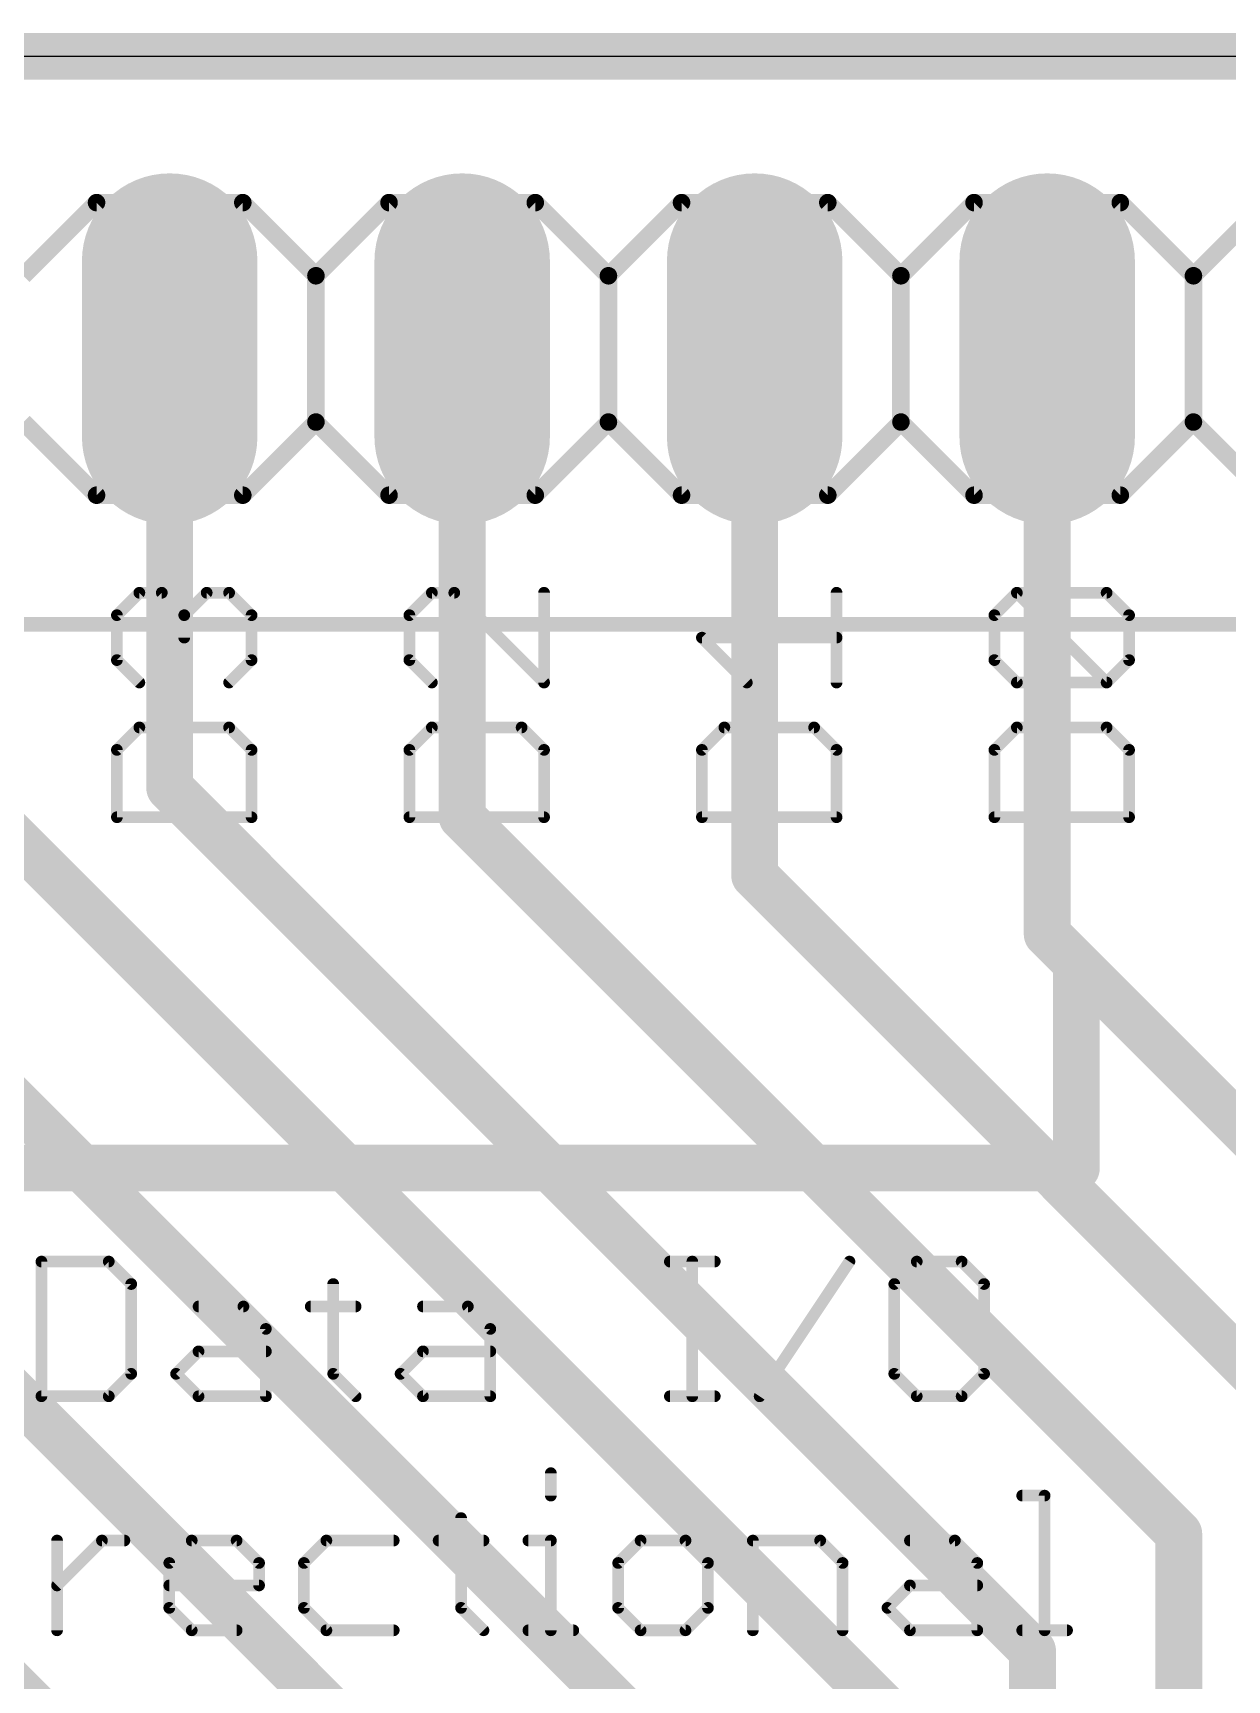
# Model space of a CAD drawing. Extents: x -31.8 to 31.8, y -40.8 to 40.8.
# Drawn here: x -15.16 to -4.79, y 26.54 to 40.84 of the extents above; entities that cross this region are included whole.
import ezdxf

# ---------------------------------------------------------------- set-up
doc = ezdxf.new("R2010")
doc.units = 0
for name, color, linetype in [('1', 12, 'CONTINUOUS'), ('17', 110, 'CONTINUOUS'), ('20', 53, 'CONTINUOUS'), ('21', 253, 'CONTINUOUS'), ('22', 253, 'CONTINUOUS'), ('51', 253, 'CONTINUOUS')]:
    doc.layers.add(name, color=color, linetype=linetype)

# ---------------------------------------------------------------- blocks, each defined once
blk = doc.blocks.new('RECT')
blk.add_solid([(-0.5, -0.5), (0.5, -0.5), (-0.5, 0.5), (0.5, 0.5)])
blk = doc.blocks.new('LONGP100')
at = {"const_width": 1}
blk.add_lwpolyline([(-0.5, 0), (0.5, 0)], dxfattribs=at)
at = {"const_width": 0.5}
for points in [[(-0.5, 0.25, 1), (-0.5, -0.25)], [(0.5, -0.25, 1), (0.5, 0.25)]]:
    blk.add_lwpolyline(points, format="xyb", dxfattribs=at)

msp = doc.modelspace()

# ---------------------------------------------------------------- linework, layer by layer
at = {"layer": '1', "const_width": 0.4064}
for points in [[(25.4, 40.64), (-25.4, 40.64)], [(-14.224, 38.1), (-13.97, 38.1)], [(-13.97, 37.846), (-14.224, 38.1)], [(-11.176, 38.1), (-11.43, 38.1)], [(-11.43, 37.846), (-11.176, 38.1)], [(-9.144, 38.1), (-8.89, 38.1)], [(-8.89, 37.846), (-9.144, 38.1)], [(-6.35, 33.02), (-6.35, 38.1)], [(-13.97, 34.29), (-13.97, 37.846)], [(-11.43, 34.036), (-11.43, 37.846)], [(-8.89, 33.528), (-8.89, 37.846)], [(-11.557, 22.733), (-24.13, 35.306)], [(-10.287, 24.003), (-21.59, 35.306)], [(-9.017, 25.273), (-19.05, 35.306)], [(-7.747, 26.289), (-16.51, 35.052)], [(-6.477, 26.797), (-13.97, 34.29)], [(-5.207, 27.813), (-11.43, 34.036)], [(-3.937, 28.575), (-8.89, 33.528)], [(-2.667, 29.337), (-6.35, 33.02)], [(-5.207, 8.8392), (-5.207, 27.813)], [(-6.477, 8.8392), (-6.477, 26.797)]]:
    msp.add_lwpolyline(points, dxfattribs=at)
at = {"layer": '1', "const_width": 0.2032}
for points in [[(-14.224, 38.2016, 1), (-14.224, 37.9984)], [(-14.1522, 38.1718, 1), (-14.2958, 38.0282)], [(-13.97, 37.9984, 1), (-13.97, 38.2016)], [(-11.43, 38.2016, 1), (-11.43, 37.9984)], [(-11.1042, 38.0282, 1), (-11.2478, 38.1718)], [(-11.176, 37.9984, 1), (-11.176, 38.2016)], [(-9.144, 38.2016, 1), (-9.144, 37.9984)], [(-9.0722, 38.1718, 1), (-9.2158, 38.0282)], [(-8.89, 37.9984, 1), (-8.89, 38.2016)], [(-6.2484, 38.1, 1), (-6.4516, 38.1)], [(-13.8684, 37.846, 1), (-14.0716, 37.846)], [(-11.3284, 37.846, 1), (-11.5316, 37.846)], [(-8.7884, 37.846, 1), (-8.9916, 37.846)], [(-14.0418, 37.7742, 1), (-13.8982, 37.9178)], [(-11.5018, 37.9178, 1), (-11.3582, 37.7742)], [(-8.9618, 37.7742, 1), (-8.8182, 37.9178)], [(-13.8982, 34.3618, 1), (-14.0418, 34.2182)], [(-14.0716, 34.29, 1), (-13.8684, 34.29)], [(-11.3582, 34.1078, 1), (-11.5018, 33.9642)], [(-11.5316, 34.036, 1), (-11.3284, 34.036)], [(-8.9916, 33.528, 1), (-8.7884, 33.528)], [(-8.8182, 33.5998, 1), (-8.9618, 33.4562)], [(-6.2782, 33.0918, 1), (-6.4218, 32.9482)], [(-6.4516, 33.02, 1), (-6.2484, 33.02)], [(-5.1054, 27.813, 1), (-5.3086, 27.813)], [(-5.2788, 27.7412, 1), (-5.1352, 27.8848)], [(-6.3754, 26.797, 1), (-6.5786, 26.797)], [(-6.5488, 26.7252, 1), (-6.4052, 26.8688)]]:
    msp.add_lwpolyline(points, format="xyb", dxfattribs=at)
at = {"layer": '20'}
msp.add_line((29.21, 40.64), (-29.21, 40.64), dxfattribs=at)
at = {"layer": '21'}
for points, const_width in [([(-15.24, 38.735), (-14.605, 39.37)], 0.1524), ([(-14.605, 39.37), (-13.335, 39.37)], 0.1524), ([(-12.7, 38.735), (-13.335, 39.37)], 0.1524), ([(-12.7, 38.735), (-12.065, 39.37)], 0.1524), ([(-12.065, 39.37), (-10.795, 39.37)], 0.1524), ([(-10.795, 39.37), (-10.16, 38.735)], 0.1524), ([(-10.16, 38.735), (-9.525, 39.37)], 0.1524), ([(-9.525, 39.37), (-8.255, 39.37)], 0.1524), ([(-8.255, 39.37), (-7.62, 38.735)], 0.1524), ([(-7.62, 38.735), (-6.985, 39.37)], 0.1524), ([(-6.985, 39.37), (-5.715, 39.37)], 0.1524), ([(-5.08, 38.735), (-5.715, 39.37)], 0.1524), ([(-5.08, 38.735), (-4.445, 39.37)], 0.1524), ([(-12.7, 37.465), (-12.7, 38.735)], 0.1524), ([(-10.16, 37.465), (-10.16, 38.735)], 0.1524), ([(-7.62, 37.465), (-7.62, 38.735)], 0.1524), ([(-5.08, 37.465), (-5.08, 38.735)], 0.1524), ([(-14.605, 36.83), (-15.24, 37.465)], 0.1524), ([(-13.335, 36.83), (-12.7, 37.465)], 0.1524), ([(-12.065, 36.83), (-12.7, 37.465)], 0.1524), ([(-10.16, 37.465), (-10.795, 36.83)], 0.1524), ([(-9.525, 36.83), (-10.16, 37.465)], 0.1524), ([(-7.62, 37.465), (-8.255, 36.83)], 0.1524), ([(-6.985, 36.83), (-7.62, 37.465)], 0.1524), ([(-5.715, 36.83), (-5.08, 37.465)], 0.1524), ([(-4.445, 36.83), (-5.08, 37.465)], 0.1524), ([(-13.335, 36.83), (-14.605, 36.83)], 0.1524), ([(-10.795, 36.83), (-12.065, 36.83)], 0.1524), ([(-8.255, 36.83), (-9.525, 36.83)], 0.1524), ([(-5.715, 36.83), (-6.985, 36.83)], 0.1524), ([(-14.4282, 35.7881), (-14.2333, 35.983)], 0.1016), ([(-14.2333, 35.983), (-14.0384, 35.983)], 0.1016), ([(-14.0384, 35.983), (-13.8435, 35.7881)], 0.1016), ([(-13.8435, 35.7881), (-13.6486, 35.983)], 0.1016), ([(-13.6486, 35.983), (-13.4537, 35.983)], 0.1016), ([(-13.4537, 35.983), (-13.2588, 35.7881)], 0.1016), ([(-11.6933, 35.983), (-11.8882, 35.7881)], 0.1016), ([(-11.4984, 35.983), (-11.6933, 35.983)], 0.1016), ([(-10.7188, 35.2034), (-11.4984, 35.983)], 0.1016), ([(-10.7188, 35.983), (-10.7188, 35.2034)], 0.1016), ([(-8.1788, 35.2034), (-8.1788, 35.983)], 0.1016), ([(-6.8082, 35.7881), (-6.6133, 35.983)], 0.1016), ([(-6.6133, 35.983), (-5.8337, 35.983)], 0.1016), ([(-5.8337, 35.2034), (-6.6133, 35.983)], 0.1016), ([(-5.8337, 35.983), (-5.6388, 35.7881)], 0.1016), ([(-14.4282, 35.3983), (-14.4282, 35.7881)], 0.1016), ([(-13.8435, 35.7881), (-13.8435, 35.5932)], 0.1016), ([(-13.2588, 35.7881), (-13.2588, 35.3983)], 0.1016), ([(-11.8882, 35.7881), (-11.8882, 35.3983)], 0.1016), ([(-6.8082, 35.3983), (-6.8082, 35.7881)], 0.1016), ([(-5.6388, 35.7881), (-5.6388, 35.3983)], 0.1016), ([(-8.9584, 35.2034), (-9.3482, 35.5932)], 0.1016), ([(-9.3482, 35.5932), (-8.1788, 35.5932)], 0.1016), ([(-14.2333, 35.2034), (-14.4282, 35.3983)], 0.1016), ([(-13.2588, 35.3983), (-13.4537, 35.2034)], 0.1016), ([(-11.8882, 35.3983), (-11.6933, 35.2034)], 0.1016), ([(-6.6133, 35.2034), (-6.8082, 35.3983)], 0.1016), ([(-5.6388, 35.3983), (-5.8337, 35.2034)], 0.1016), ([(-5.8337, 35.2034), (-6.6133, 35.2034)], 0.1016), ([(-14.2333, 34.8136), (-14.4282, 34.6187)], 0.1016), ([(-13.4537, 34.8136), (-14.2333, 34.8136)], 0.1016), ([(-13.2588, 34.6187), (-13.4537, 34.8136)], 0.1016), ([(-11.6933, 34.8136), (-11.8882, 34.6187)], 0.1016), ([(-10.9137, 34.8136), (-11.6933, 34.8136)], 0.1016), ([(-10.7188, 34.6187), (-10.9137, 34.8136)], 0.1016), ([(-9.1533, 34.8136), (-9.3482, 34.6187)], 0.1016), ([(-8.3737, 34.8136), (-9.1533, 34.8136)], 0.1016), ([(-8.1788, 34.6187), (-8.3737, 34.8136)], 0.1016), ([(-6.6133, 34.8136), (-6.8082, 34.6187)], 0.1016), ([(-5.8337, 34.8136), (-6.6133, 34.8136)], 0.1016), ([(-5.6388, 34.6187), (-5.8337, 34.8136)], 0.1016), ([(-14.4282, 34.6187), (-14.4282, 34.034)], 0.1016), ([(-13.2588, 34.034), (-13.2588, 34.6187)], 0.1016), ([(-11.8882, 34.6187), (-11.8882, 34.034)], 0.1016), ([(-10.7188, 34.034), (-10.7188, 34.6187)], 0.1016), ([(-9.3482, 34.6187), (-9.3482, 34.034)], 0.1016), ([(-8.1788, 34.034), (-8.1788, 34.6187)], 0.1016), ([(-6.8082, 34.6187), (-6.8082, 34.034)], 0.1016), ([(-5.6388, 34.034), (-5.6388, 34.6187)], 0.1016), ([(-14.4282, 34.034), (-13.2588, 34.034)], 0.1016), ([(-11.8882, 34.034), (-10.7188, 34.034)], 0.1016), ([(-9.3482, 34.034), (-8.1788, 34.034)], 0.1016), ([(-6.8082, 34.034), (-5.6388, 34.034)], 0.1016), ([(-6.096, 30.988), (-6.096, 32.766)], 0.4064), ([(-24.13, 30.988), (-6.096, 30.988)], 0.4064), ([(-15.0836, 30.1762), (-15.0836, 29.0068)], 0.1016), ([(-14.4989, 30.1762), (-15.0836, 30.1762)], 0.1016), ([(-14.304, 29.9813), (-14.4989, 30.1762)], 0.1016), ([(-9.6264, 30.1762), (-9.2366, 30.1762)], 0.1016), ([(-9.4315, 29.0068), (-9.4315, 30.1762)], 0.1016), ([(-8.8468, 29.0068), (-8.0672, 30.1762)], 0.1016), ([(-7.4825, 30.1762), (-7.6774, 29.9813)], 0.1016), ([(-7.0927, 30.1762), (-7.4825, 30.1762)], 0.1016), ([(-6.8978, 29.9813), (-7.0927, 30.1762)], 0.1016), ([(-14.304, 29.2017), (-14.304, 29.9813)], 0.1016), ([(-12.5499, 29.9813), (-12.5499, 29.2017)], 0.1016), ([(-7.6774, 29.9813), (-7.6774, 29.2017)], 0.1016), ([(-6.8978, 29.2017), (-6.8978, 29.9813)], 0.1016), ([(-13.7193, 29.7864), (-13.3295, 29.7864)], 0.1016), ([(-13.3295, 29.7864), (-13.1346, 29.5915)], 0.1016), ([(-12.7448, 29.7864), (-12.355, 29.7864)], 0.1016), ([(-11.7703, 29.7864), (-11.3805, 29.7864)], 0.1016), ([(-11.3805, 29.7864), (-11.1856, 29.5915)], 0.1016), ([(-13.1346, 29.5915), (-13.1346, 29.0068)], 0.1016), ([(-11.1856, 29.5915), (-11.1856, 29.0068)], 0.1016), ([(-13.9142, 29.2017), (-13.7193, 29.3966)], 0.1016), ([(-13.7193, 29.3966), (-13.1346, 29.3966)], 0.1016), ([(-11.9652, 29.2017), (-11.7703, 29.3966)], 0.1016), ([(-11.7703, 29.3966), (-11.1856, 29.3966)], 0.1016), ([(-14.4989, 29.0068), (-14.304, 29.2017)], 0.1016), ([(-13.7193, 29.0068), (-13.9142, 29.2017)], 0.1016), ([(-12.5499, 29.2017), (-12.355, 29.0068)], 0.1016), ([(-11.7703, 29.0068), (-11.9652, 29.2017)], 0.1016), ([(-7.6774, 29.2017), (-7.4825, 29.0068)], 0.1016), ([(-7.0927, 29.0068), (-6.8978, 29.2017)], 0.1016), ([(-15.0836, 29.0068), (-14.4989, 29.0068)], 0.1016), ([(-13.1346, 29.0068), (-13.7193, 29.0068)], 0.1016), ([(-11.1856, 29.0068), (-11.7703, 29.0068)], 0.1016), ([(-9.6264, 29.0068), (-9.2366, 29.0068)], 0.1016), ([(-7.4825, 29.0068), (-7.0927, 29.0068)], 0.1016), ([(-10.66, 28.3391), (-10.66, 28.1442)], 0.1016), ([(-6.5671, 28.1442), (-6.3722, 28.1442)], 0.1016), ([(-6.3722, 28.1442), (-6.3722, 26.9748)], 0.1016), ([(-11.4396, 27.9493), (-11.4396, 27.1697)], 0.1016), ([(-14.9478, 26.9748), (-14.9478, 27.7544)], 0.1016), ([(-14.9478, 27.3646), (-14.558, 27.7544)], 0.1016), ([(-14.558, 27.7544), (-14.3631, 27.7544)], 0.1016), ([(-13.9733, 27.5595), (-13.7784, 27.7544)], 0.1016), ([(-13.7784, 27.7544), (-13.3886, 27.7544)], 0.1016), ([(-13.3886, 27.7544), (-13.1937, 27.5595)], 0.1016), ([(-12.609, 27.7544), (-12.8039, 27.5595)], 0.1016), ([(-12.0243, 27.7544), (-12.609, 27.7544)], 0.1016), ([(-11.6345, 27.7544), (-11.2447, 27.7544)], 0.1016), ([(-10.8549, 27.7544), (-10.66, 27.7544)], 0.1016), ([(-10.66, 27.7544), (-10.66, 26.9748)], 0.1016), ([(-9.8804, 27.7544), (-10.0753, 27.5595)], 0.1016), ([(-9.4906, 27.7544), (-9.8804, 27.7544)], 0.1016), ([(-9.2957, 27.5595), (-9.4906, 27.7544)], 0.1016), ([(-8.9059, 26.9748), (-8.9059, 27.7544)], 0.1016), ([(-8.9059, 27.7544), (-8.3212, 27.7544)], 0.1016), ([(-8.3212, 27.7544), (-8.1263, 27.5595)], 0.1016), ([(-7.5416, 27.7544), (-7.1518, 27.7544)], 0.1016), ([(-7.1518, 27.7544), (-6.9569, 27.5595)], 0.1016), ([(-13.9733, 27.1697), (-13.9733, 27.5595)], 0.1016), ([(-13.1937, 27.5595), (-13.1937, 27.3646)], 0.1016), ([(-12.8039, 27.5595), (-12.8039, 27.1697)], 0.1016), ([(-10.0753, 27.5595), (-10.0753, 27.1697)], 0.1016), ([(-9.2957, 27.1697), (-9.2957, 27.5595)], 0.1016), ([(-8.1263, 27.5595), (-8.1263, 26.9748)], 0.1016), ([(-6.9569, 27.5595), (-6.9569, 26.9748)], 0.1016), ([(-13.1937, 27.3646), (-13.9733, 27.3646)], 0.1016), ([(-7.7365, 27.1697), (-7.5416, 27.3646)], 0.1016), ([(-7.5416, 27.3646), (-6.9569, 27.3646)], 0.1016), ([(-13.7784, 26.9748), (-13.9733, 27.1697)], 0.1016), ([(-12.8039, 27.1697), (-12.609, 26.9748)], 0.1016), ([(-11.4396, 27.1697), (-11.2447, 26.9748)], 0.1016), ([(-10.0753, 27.1697), (-9.8804, 26.9748)], 0.1016), ([(-9.4906, 26.9748), (-9.2957, 27.1697)], 0.1016), ([(-7.5416, 26.9748), (-7.7365, 27.1697)], 0.1016), ([(-13.3886, 26.9748), (-13.7784, 26.9748)], 0.1016), ([(-12.609, 26.9748), (-12.0243, 26.9748)], 0.1016), ([(-10.8549, 26.9748), (-10.4651, 26.9748)], 0.1016), ([(-9.8804, 26.9748), (-9.4906, 26.9748)], 0.1016), ([(-6.9569, 26.9748), (-7.5416, 26.9748)], 0.1016), ([(-6.5671, 26.9748), (-6.1773, 26.9748)], 0.1016)]:
    msp.add_lwpolyline(points, dxfattribs=dict(at, const_width=const_width))
for points, const_width in [([(-14.605, 39.4081, 1), (-14.605, 39.3319)], 0.0762), ([(-14.5781, 39.3431, 1), (-14.6319, 39.3969)], 0.0762), ([(-13.3081, 39.3969, 1), (-13.3619, 39.3431)], 0.0762), ([(-13.335, 39.3319, 1), (-13.335, 39.4081)], 0.0762), ([(-12.065, 39.4081, 1), (-12.065, 39.3319)], 0.0762), ([(-12.0381, 39.3431, 1), (-12.0919, 39.3969)], 0.0762), ([(-10.7681, 39.3969, 1), (-10.8219, 39.3431)], 0.0762), ([(-10.795, 39.3319, 1), (-10.795, 39.4081)], 0.0762), ([(-9.525, 39.4081, 1), (-9.525, 39.3319)], 0.0762), ([(-9.4981, 39.3431, 1), (-9.5519, 39.3969)], 0.0762), ([(-8.2281, 39.3969, 1), (-8.2819, 39.3431)], 0.0762), ([(-8.255, 39.3319, 1), (-8.255, 39.4081)], 0.0762), ([(-6.985, 39.4081, 1), (-6.985, 39.3319)], 0.0762), ([(-6.9581, 39.3431, 1), (-7.0119, 39.3969)], 0.0762), ([(-5.6881, 39.3969, 1), (-5.7419, 39.3431)], 0.0762), ([(-5.715, 39.3319, 1), (-5.715, 39.4081)], 0.0762), ([(-12.6619, 38.735, 1), (-12.7381, 38.735)], 0.0762), ([(-12.7269, 38.7619, 1), (-12.6731, 38.7081)], 0.0762), ([(-12.7269, 38.7081, 1), (-12.6731, 38.7619)], 0.0762), ([(-10.1219, 38.735, 1), (-10.1981, 38.735)], 0.0762), ([(-10.1869, 38.7619, 1), (-10.1331, 38.7081)], 0.0762), ([(-10.1869, 38.7081, 1), (-10.1331, 38.7619)], 0.0762), ([(-7.5819, 38.735, 1), (-7.6581, 38.735)], 0.0762), ([(-7.6469, 38.7619, 1), (-7.5931, 38.7081)], 0.0762), ([(-7.6469, 38.7081, 1), (-7.5931, 38.7619)], 0.0762), ([(-5.0419, 38.735, 1), (-5.1181, 38.735)], 0.0762), ([(-5.1069, 38.7619, 1), (-5.0531, 38.7081)], 0.0762), ([(-5.1069, 38.7081, 1), (-5.0531, 38.7619)], 0.0762), ([(-12.7381, 37.465, 1), (-12.6619, 37.465)], 0.0762), ([(-12.6731, 37.4919, 1), (-12.7269, 37.4381)], 0.0762), ([(-12.6731, 37.4381, 1), (-12.7269, 37.4919)], 0.0762), ([(-10.1981, 37.465, 1), (-10.1219, 37.465)], 0.0762), ([(-10.1331, 37.4919, 1), (-10.1869, 37.4381)], 0.0762), ([(-10.1331, 37.4381, 1), (-10.1869, 37.4919)], 0.0762), ([(-7.6581, 37.465, 1), (-7.5819, 37.465)], 0.0762), ([(-7.5931, 37.4919, 1), (-7.6469, 37.4381)], 0.0762), ([(-7.5931, 37.4381, 1), (-7.6469, 37.4919)], 0.0762), ([(-5.1181, 37.465, 1), (-5.0419, 37.465)], 0.0762), ([(-5.0531, 37.4919, 1), (-5.1069, 37.4381)], 0.0762), ([(-5.0531, 37.4381, 1), (-5.1069, 37.4919)], 0.0762), ([(-14.605, 36.8681, 1), (-14.605, 36.7919)], 0.0762), ([(-14.6319, 36.8031, 1), (-14.5781, 36.8569)], 0.0762), ([(-13.3619, 36.8569, 1), (-13.3081, 36.8031)], 0.0762), ([(-13.335, 36.7919, 1), (-13.335, 36.8681)], 0.0762), ([(-12.065, 36.8681, 1), (-12.065, 36.7919)], 0.0762), ([(-12.0919, 36.8031, 1), (-12.0381, 36.8569)], 0.0762), ([(-10.8219, 36.8569, 1), (-10.7681, 36.8031)], 0.0762), ([(-10.795, 36.7919, 1), (-10.795, 36.8681)], 0.0762), ([(-9.525, 36.8681, 1), (-9.525, 36.7919)], 0.0762), ([(-9.5519, 36.8031, 1), (-9.4981, 36.8569)], 0.0762), ([(-8.2819, 36.8569, 1), (-8.2281, 36.8031)], 0.0762), ([(-8.255, 36.7919, 1), (-8.255, 36.8681)], 0.0762), ([(-6.985, 36.8681, 1), (-6.985, 36.7919)], 0.0762), ([(-7.0119, 36.8031, 1), (-6.9581, 36.8569)], 0.0762), ([(-5.7419, 36.8569, 1), (-5.6881, 36.8031)], 0.0762), ([(-5.715, 36.7919, 1), (-5.715, 36.8681)], 0.0762), ([(-14.2333, 36.0084, 1), (-14.2333, 35.9576)], 0.0508), ([(-14.2153, 35.965, 1), (-14.2513, 36.001)], 0.0508), ([(-14.0204, 36.001, 1), (-14.0564, 35.965)], 0.0508), ([(-14.0384, 35.9576, 1), (-14.0384, 36.0084)], 0.0508), ([(-13.6486, 36.0084, 1), (-13.6486, 35.9576)], 0.0508), ([(-13.6306, 35.965, 1), (-13.6666, 36.001)], 0.0508), ([(-13.4357, 36.001, 1), (-13.4717, 35.965)], 0.0508), ([(-13.4537, 35.9576, 1), (-13.4537, 36.0084)], 0.0508), ([(-11.6933, 36.0084, 1), (-11.6933, 35.9576)], 0.0508), ([(-11.6753, 35.965, 1), (-11.7113, 36.001)], 0.0508), ([(-11.4804, 36.001, 1), (-11.5164, 35.965)], 0.0508), ([(-11.4984, 35.9576, 1), (-11.4984, 36.0084)], 0.0508), ([(-10.6934, 35.983, 1), (-10.7442, 35.983)], 0.0508), ([(-8.1534, 35.983, 1), (-8.2042, 35.983)], 0.0508), ([(-6.5953, 36.001, 1), (-6.6313, 35.965)], 0.0508), ([(-6.6133, 36.0084, 1), (-6.6133, 35.9576)], 0.0508), ([(-6.5953, 35.965, 1), (-6.6313, 36.001)], 0.0508), ([(-5.8157, 36.001, 1), (-5.8517, 35.965)], 0.0508), ([(-5.8337, 35.9576, 1), (-5.8337, 36.0084)], 0.0508), ([(-14.4462, 35.8061, 1), (-14.4102, 35.7701)], 0.0508), ([(-14.4028, 35.7881, 1), (-14.4536, 35.7881)], 0.0508), ([(-13.8615, 35.8061, 1), (-13.8255, 35.7701)], 0.0508), ([(-13.8181, 35.7881, 1), (-13.8689, 35.7881)], 0.0508), ([(-13.8615, 35.7701, 1), (-13.8255, 35.8061)], 0.0508), ([(-13.2334, 35.7881, 1), (-13.2842, 35.7881)], 0.0508), ([(-13.2768, 35.7701, 1), (-13.2408, 35.8061)], 0.0508), ([(-11.9062, 35.8061, 1), (-11.8702, 35.7701)], 0.0508), ([(-11.8628, 35.7881, 1), (-11.9136, 35.7881)], 0.0508), ([(-6.8262, 35.8061, 1), (-6.7902, 35.7701)], 0.0508), ([(-6.7828, 35.7881, 1), (-6.8336, 35.7881)], 0.0508), ([(-5.6134, 35.7881, 1), (-5.6642, 35.7881)], 0.0508), ([(-5.6568, 35.7701, 1), (-5.6208, 35.8061)], 0.0508), ([(-13.8689, 35.5932, 1), (-13.8181, 35.5932)], 0.0508), ([(-9.3302, 35.6112, 1), (-9.3662, 35.5752)], 0.0508), ([(-9.3482, 35.6186, 1), (-9.3482, 35.5678)], 0.0508), ([(-8.1788, 35.5678, 1), (-8.1788, 35.6186)], 0.0508), ([(-14.4102, 35.4163, 1), (-14.4462, 35.3803)], 0.0508), ([(-14.4536, 35.3983, 1), (-14.4028, 35.3983)], 0.0508), ([(-13.2842, 35.3983, 1), (-13.2334, 35.3983)], 0.0508), ([(-13.2408, 35.3803, 1), (-13.2768, 35.4163)], 0.0508), ([(-11.8702, 35.4163, 1), (-11.9062, 35.3803)], 0.0508), ([(-11.9136, 35.3983, 1), (-11.8628, 35.3983)], 0.0508), ([(-6.7902, 35.4163, 1), (-6.8262, 35.3803)], 0.0508), ([(-6.8336, 35.3983, 1), (-6.7828, 35.3983)], 0.0508), ([(-5.6642, 35.3983, 1), (-5.6134, 35.3983)], 0.0508), ([(-5.6208, 35.3803, 1), (-5.6568, 35.4163)], 0.0508), ([(-14.2513, 35.1854, 1), (-14.2153, 35.2214)], 0.0508), ([(-13.4717, 35.2214, 1), (-13.4357, 35.1854)], 0.0508), ([(-11.7113, 35.1854, 1), (-11.6753, 35.2214)], 0.0508), ([(-10.7442, 35.2034, 1), (-10.6934, 35.2034)], 0.0508), ([(-10.7368, 35.1854, 1), (-10.7008, 35.2214)], 0.0508), ([(-8.9764, 35.1854, 1), (-8.9404, 35.2214)], 0.0508), ([(-8.2042, 35.2034, 1), (-8.1534, 35.2034)], 0.0508), ([(-6.6133, 35.2288, 1), (-6.6133, 35.178)], 0.0508), ([(-6.6313, 35.1854, 1), (-6.5953, 35.2214)], 0.0508), ([(-5.8517, 35.2214, 1), (-5.8157, 35.1854)], 0.0508), ([(-5.8517, 35.1854, 1), (-5.8157, 35.2214)], 0.0508), ([(-5.8337, 35.178, 1), (-5.8337, 35.2288)], 0.0508), ([(-14.2333, 34.839, 1), (-14.2333, 34.7882)], 0.0508), ([(-14.2153, 34.7956, 1), (-14.2513, 34.8316)], 0.0508), ([(-13.4357, 34.8316, 1), (-13.4717, 34.7956)], 0.0508), ([(-13.4537, 34.7882, 1), (-13.4537, 34.839)], 0.0508), ([(-11.6933, 34.839, 1), (-11.6933, 34.7882)], 0.0508), ([(-11.6753, 34.7956, 1), (-11.7113, 34.8316)], 0.0508), ([(-10.8957, 34.8316, 1), (-10.9317, 34.7956)], 0.0508), ([(-10.9137, 34.7882, 1), (-10.9137, 34.839)], 0.0508), ([(-9.1533, 34.839, 1), (-9.1533, 34.7882)], 0.0508), ([(-9.1353, 34.7956, 1), (-9.1713, 34.8316)], 0.0508), ([(-8.3557, 34.8316, 1), (-8.3917, 34.7956)], 0.0508), ([(-8.3737, 34.7882, 1), (-8.3737, 34.839)], 0.0508), ([(-6.6133, 34.839, 1), (-6.6133, 34.7882)], 0.0508), ([(-6.5953, 34.7956, 1), (-6.6313, 34.8316)], 0.0508), ([(-5.8157, 34.8316, 1), (-5.8517, 34.7956)], 0.0508), ([(-5.8337, 34.7882, 1), (-5.8337, 34.839)], 0.0508), ([(-14.4462, 34.6367, 1), (-14.4102, 34.6007)], 0.0508), ([(-14.4028, 34.6187, 1), (-14.4536, 34.6187)], 0.0508), ([(-13.2334, 34.6187, 1), (-13.2842, 34.6187)], 0.0508), ([(-13.2768, 34.6007, 1), (-13.2408, 34.6367)], 0.0508), ([(-11.9062, 34.6367, 1), (-11.8702, 34.6007)], 0.0508), ([(-11.8628, 34.6187, 1), (-11.9136, 34.6187)], 0.0508), ([(-10.6934, 34.6187, 1), (-10.7442, 34.6187)], 0.0508), ([(-10.7368, 34.6007, 1), (-10.7008, 34.6367)], 0.0508), ([(-9.3662, 34.6367, 1), (-9.3302, 34.6007)], 0.0508), ([(-9.3228, 34.6187, 1), (-9.3736, 34.6187)], 0.0508), ([(-8.1534, 34.6187, 1), (-8.2042, 34.6187)], 0.0508), ([(-8.1968, 34.6007, 1), (-8.1608, 34.6367)], 0.0508), ([(-6.8262, 34.6367, 1), (-6.7902, 34.6007)], 0.0508), ([(-6.7828, 34.6187, 1), (-6.8336, 34.6187)], 0.0508), ([(-5.6134, 34.6187, 1), (-5.6642, 34.6187)], 0.0508), ([(-5.6568, 34.6007, 1), (-5.6208, 34.6367)], 0.0508), ([(-14.4282, 34.0594, 1), (-14.4282, 34.0086)], 0.0508), ([(-14.4536, 34.034, 1), (-14.4028, 34.034)], 0.0508), ([(-13.2842, 34.034, 1), (-13.2334, 34.034)], 0.0508), ([(-13.2588, 34.0086, 1), (-13.2588, 34.0594)], 0.0508), ([(-11.8882, 34.0594, 1), (-11.8882, 34.0086)], 0.0508), ([(-11.9136, 34.034, 1), (-11.8628, 34.034)], 0.0508), ([(-10.7442, 34.034, 1), (-10.6934, 34.034)], 0.0508), ([(-10.7188, 34.0086, 1), (-10.7188, 34.0594)], 0.0508), ([(-9.3482, 34.0594, 1), (-9.3482, 34.0086)], 0.0508), ([(-9.3736, 34.034, 1), (-9.3228, 34.034)], 0.0508), ([(-8.2042, 34.034, 1), (-8.1534, 34.034)], 0.0508), ([(-8.1788, 34.0086, 1), (-8.1788, 34.0594)], 0.0508), ([(-6.8082, 34.0594, 1), (-6.8082, 34.0086)], 0.0508), ([(-6.8336, 34.034, 1), (-6.7828, 34.034)], 0.0508), ([(-5.6642, 34.034, 1), (-5.6134, 34.034)], 0.0508), ([(-5.6388, 34.0086, 1), (-5.6388, 34.0594)], 0.0508), ([(-5.9944, 32.766, 1), (-6.1976, 32.766)], 0.2032), ([(-6.096, 30.8864, 1), (-6.096, 31.0896)], 0.2032), ([(-6.1976, 30.988, 1), (-5.9944, 30.988)], 0.2032), ([(-15.0582, 30.1762, 1), (-15.109, 30.1762)], 0.0508), ([(-15.0836, 30.2016, 1), (-15.0836, 30.1508)], 0.0508), ([(-14.481, 30.1942, 1), (-14.5169, 30.1582)], 0.0508), ([(-14.4989, 30.1508, 1), (-14.4989, 30.2016)], 0.0508), ([(-9.6264, 30.2016, 1), (-9.6264, 30.1508)], 0.0508), ([(-9.4061, 30.1762, 1), (-9.4569, 30.1762)], 0.0508), ([(-9.2366, 30.1508, 1), (-9.2366, 30.2016)], 0.0508), ([(-8.0461, 30.1621, 1), (-8.0884, 30.1903)], 0.0508), ([(-7.4825, 30.2016, 1), (-7.4825, 30.1508)], 0.0508), ([(-7.4646, 30.1582, 1), (-7.5005, 30.1942)], 0.0508), ([(-7.0748, 30.1942, 1), (-7.1107, 30.1582)], 0.0508), ([(-7.0927, 30.1508, 1), (-7.0927, 30.2016)], 0.0508), ([(-14.2786, 29.9813, 1), (-14.3294, 29.9813)], 0.0508), ([(-12.5245, 29.9813, 1), (-12.5753, 29.9813)], 0.0508), ([(-7.652, 29.9813, 1), (-7.7028, 29.9813)], 0.0508), ([(-6.8724, 29.9813, 1), (-6.9232, 29.9813)], 0.0508), ([(-14.322, 29.9633, 1), (-14.2861, 29.9993)], 0.0508), ([(-7.6954, 29.9993, 1), (-7.6595, 29.9633)], 0.0508), ([(-6.9158, 29.9633, 1), (-6.8799, 29.9993)], 0.0508), ([(-13.7193, 29.8118, 1), (-13.7193, 29.761)], 0.0508), ([(-13.3116, 29.8044, 1), (-13.3475, 29.7684)], 0.0508), ([(-13.3295, 29.761, 1), (-13.3295, 29.8118)], 0.0508), ([(-12.7448, 29.8118, 1), (-12.7448, 29.761)], 0.0508), ([(-12.355, 29.761, 1), (-12.355, 29.8118)], 0.0508), ([(-11.7703, 29.8118, 1), (-11.7703, 29.761)], 0.0508), ([(-11.3626, 29.8044, 1), (-11.3985, 29.7684)], 0.0508), ([(-11.3805, 29.761, 1), (-11.3805, 29.8118)], 0.0508), ([(-13.1092, 29.5915, 1), (-13.16, 29.5915)], 0.0508), ([(-13.1526, 29.5735, 1), (-13.1167, 29.6095)], 0.0508), ([(-11.1602, 29.5915, 1), (-11.211, 29.5915)], 0.0508), ([(-11.2036, 29.5735, 1), (-11.1677, 29.6095)], 0.0508), ([(-13.7193, 29.422, 1), (-13.7193, 29.3712)], 0.0508), ([(-13.7014, 29.3786, 1), (-13.7373, 29.4146)], 0.0508), ([(-13.1346, 29.3712, 1), (-13.1346, 29.422)], 0.0508), ([(-11.7703, 29.422, 1), (-11.7703, 29.3712)], 0.0508), ([(-11.7524, 29.3786, 1), (-11.7883, 29.4146)], 0.0508), ([(-11.1856, 29.3712, 1), (-11.1856, 29.422)], 0.0508), ([(-14.3294, 29.2017, 1), (-14.2786, 29.2017)], 0.0508), ([(-14.2861, 29.1837, 1), (-14.322, 29.2197)], 0.0508), ([(-13.8963, 29.2197, 1), (-13.9322, 29.1837)], 0.0508), ([(-13.9322, 29.2197, 1), (-13.8963, 29.1837)], 0.0508), ([(-12.532, 29.2197, 1), (-12.5679, 29.1837)], 0.0508), ([(-12.5753, 29.2017, 1), (-12.5245, 29.2017)], 0.0508), ([(-11.9473, 29.2197, 1), (-11.9832, 29.1837)], 0.0508), ([(-11.9832, 29.2197, 1), (-11.9473, 29.1837)], 0.0508), ([(-7.6595, 29.2197, 1), (-7.6954, 29.1837)], 0.0508), ([(-7.7028, 29.2017, 1), (-7.652, 29.2017)], 0.0508), ([(-6.9232, 29.2017, 1), (-6.8724, 29.2017)], 0.0508), ([(-6.8799, 29.1837, 1), (-6.9158, 29.2197)], 0.0508), ([(-15.0836, 29.0322, 1), (-15.0836, 28.9814)], 0.0508), ([(-15.109, 29.0068, 1), (-15.0582, 29.0068)], 0.0508), ([(-14.5169, 29.0248, 1), (-14.481, 28.9888)], 0.0508), ([(-14.4989, 28.9814, 1), (-14.4989, 29.0322)], 0.0508), ([(-13.7193, 29.0322, 1), (-13.7193, 28.9814)], 0.0508), ([(-13.7373, 28.9888, 1), (-13.7014, 29.0248)], 0.0508), ([(-13.16, 29.0068, 1), (-13.1092, 29.0068)], 0.0508), ([(-13.1346, 28.9814, 1), (-13.1346, 29.0322)], 0.0508), ([(-12.373, 28.9888, 1), (-12.3371, 29.0248)], 0.0508), ([(-11.7703, 29.0322, 1), (-11.7703, 28.9814)], 0.0508), ([(-11.7883, 28.9888, 1), (-11.7524, 29.0248)], 0.0508), ([(-11.211, 29.0068, 1), (-11.1602, 29.0068)], 0.0508), ([(-11.1856, 28.9814, 1), (-11.1856, 29.0322)], 0.0508), ([(-9.6264, 29.0322, 1), (-9.6264, 28.9814)], 0.0508), ([(-9.4569, 29.0068, 1), (-9.4061, 29.0068)], 0.0508), ([(-9.2366, 28.9814, 1), (-9.2366, 29.0322)], 0.0508), ([(-8.868, 29.0209, 1), (-8.8257, 28.9927)], 0.0508), ([(-7.4825, 29.0322, 1), (-7.4825, 28.9814)], 0.0508), ([(-7.5005, 28.9888, 1), (-7.4646, 29.0248)], 0.0508), ([(-7.1107, 29.0248, 1), (-7.0748, 28.9888)], 0.0508), ([(-7.0927, 28.9814, 1), (-7.0927, 29.0322)], 0.0508), ([(-10.6346, 28.3391, 1), (-10.6854, 28.3391)], 0.0508), ([(-6.5671, 28.1696, 1), (-6.5671, 28.1188)], 0.0508), ([(-6.3468, 28.1442, 1), (-6.3976, 28.1442)], 0.0508), ([(-6.3722, 28.1188, 1), (-6.3722, 28.1696)], 0.0508), ([(-10.6854, 28.1442, 1), (-10.6346, 28.1442)], 0.0508), ([(-11.4142, 27.9493, 1), (-11.465, 27.9493)], 0.0508), ([(-14.9224, 27.7544, 1), (-14.9732, 27.7544)], 0.0508), ([(-14.558, 27.7798, 1), (-14.558, 27.729)], 0.0508), ([(-14.5401, 27.7364, 1), (-14.576, 27.7724)], 0.0508), ([(-14.3631, 27.729, 1), (-14.3631, 27.7798)], 0.0508), ([(-13.7784, 27.7798, 1), (-13.7784, 27.729)], 0.0508), ([(-13.7605, 27.7364, 1), (-13.7964, 27.7724)], 0.0508), ([(-13.3707, 27.7724, 1), (-13.4066, 27.7364)], 0.0508), ([(-13.3886, 27.729, 1), (-13.3886, 27.7798)], 0.0508), ([(-12.609, 27.7798, 1), (-12.609, 27.729)], 0.0508), ([(-12.5911, 27.7364, 1), (-12.627, 27.7724)], 0.0508), ([(-12.0243, 27.729, 1), (-12.0243, 27.7798)], 0.0508), ([(-11.6345, 27.7798, 1), (-11.6345, 27.729)], 0.0508), ([(-11.2447, 27.729, 1), (-11.2447, 27.7798)], 0.0508), ([(-10.8549, 27.7798, 1), (-10.8549, 27.729)], 0.0508), ([(-10.6346, 27.7544, 1), (-10.6854, 27.7544)], 0.0508), ([(-10.66, 27.729, 1), (-10.66, 27.7798)], 0.0508), ([(-9.8804, 27.7798, 1), (-9.8804, 27.729)], 0.0508), ([(-9.8625, 27.7364, 1), (-9.8984, 27.7724)], 0.0508), ([(-9.4727, 27.7724, 1), (-9.5086, 27.7364)], 0.0508), ([(-9.4906, 27.729, 1), (-9.4906, 27.7798)], 0.0508), ([(-8.8805, 27.7544, 1), (-8.9313, 27.7544)], 0.0508), ([(-8.9059, 27.7798, 1), (-8.9059, 27.729)], 0.0508), ([(-8.3033, 27.7724, 1), (-8.3392, 27.7364)], 0.0508), ([(-8.3212, 27.729, 1), (-8.3212, 27.7798)], 0.0508), ([(-7.5416, 27.7798, 1), (-7.5416, 27.729)], 0.0508), ([(-7.1339, 27.7724, 1), (-7.1698, 27.7364)], 0.0508), ([(-7.1518, 27.729, 1), (-7.1518, 27.7798)], 0.0508), ([(-13.9913, 27.5775, 1), (-13.9554, 27.5415)], 0.0508), ([(-13.9479, 27.5595, 1), (-13.9987, 27.5595)], 0.0508), ([(-13.1683, 27.5595, 1), (-13.2191, 27.5595)], 0.0508), ([(-13.2117, 27.5415, 1), (-13.1758, 27.5775)], 0.0508), ([(-12.8219, 27.5775, 1), (-12.786, 27.5415)], 0.0508), ([(-12.7785, 27.5595, 1), (-12.8293, 27.5595)], 0.0508), ([(-10.0933, 27.5775, 1), (-10.0574, 27.5415)], 0.0508), ([(-10.0499, 27.5595, 1), (-10.1007, 27.5595)], 0.0508), ([(-9.2703, 27.5595, 1), (-9.3211, 27.5595)], 0.0508), ([(-9.3137, 27.5415, 1), (-9.2778, 27.5775)], 0.0508), ([(-8.1009, 27.5595, 1), (-8.1517, 27.5595)], 0.0508), ([(-8.1443, 27.5415, 1), (-8.1084, 27.5775)], 0.0508), ([(-6.9315, 27.5595, 1), (-6.9823, 27.5595)], 0.0508), ([(-6.9749, 27.5415, 1), (-6.939, 27.5775)], 0.0508), ([(-14.9658, 27.3826, 1), (-14.9299, 27.3466)], 0.0508), ([(-13.9733, 27.39, 1), (-13.9733, 27.3392)], 0.0508), ([(-13.2191, 27.3646, 1), (-13.1683, 27.3646)], 0.0508), ([(-13.1937, 27.3392, 1), (-13.1937, 27.39)], 0.0508), ([(-7.5416, 27.39, 1), (-7.5416, 27.3392)], 0.0508), ([(-7.5237, 27.3466, 1), (-7.5596, 27.3826)], 0.0508), ([(-6.9569, 27.3392, 1), (-6.9569, 27.39)], 0.0508), ([(-13.9554, 27.1877, 1), (-13.9913, 27.1517)], 0.0508), ([(-13.9987, 27.1697, 1), (-13.9479, 27.1697)], 0.0508), ([(-12.786, 27.1877, 1), (-12.8219, 27.1517)], 0.0508), ([(-12.8293, 27.1697, 1), (-12.7785, 27.1697)], 0.0508), ([(-11.4217, 27.1877, 1), (-11.4576, 27.1517)], 0.0508), ([(-11.465, 27.1697, 1), (-11.4142, 27.1697)], 0.0508), ([(-10.0574, 27.1877, 1), (-10.0933, 27.1517)], 0.0508), ([(-10.1007, 27.1697, 1), (-10.0499, 27.1697)], 0.0508), ([(-9.3211, 27.1697, 1), (-9.2703, 27.1697)], 0.0508), ([(-9.2778, 27.1517, 1), (-9.3137, 27.1877)], 0.0508), ([(-7.7186, 27.1877, 1), (-7.7545, 27.1517)], 0.0508), ([(-7.7545, 27.1877, 1), (-7.7186, 27.1517)], 0.0508), ([(-14.9732, 26.9748, 1), (-14.9224, 26.9748)], 0.0508), ([(-13.7784, 27.0002, 1), (-13.7784, 26.9494)], 0.0508), ([(-13.7964, 26.9568, 1), (-13.7605, 26.9928)], 0.0508), ([(-13.3886, 26.9494, 1), (-13.3886, 27.0002)], 0.0508), ([(-12.609, 27.0002, 1), (-12.609, 26.9494)], 0.0508), ([(-12.627, 26.9568, 1), (-12.5911, 26.9928)], 0.0508), ([(-12.0243, 26.9494, 1), (-12.0243, 27.0002)], 0.0508), ([(-11.2627, 26.9568, 1), (-11.2268, 26.9928)], 0.0508), ([(-10.8549, 27.0002, 1), (-10.8549, 26.9494)], 0.0508), ([(-10.6854, 26.9748, 1), (-10.6346, 26.9748)], 0.0508), ([(-10.4651, 26.9494, 1), (-10.4651, 27.0002)], 0.0508), ([(-9.8804, 27.0002, 1), (-9.8804, 26.9494)], 0.0508), ([(-9.8984, 26.9568, 1), (-9.8625, 26.9928)], 0.0508), ([(-9.5086, 26.9928, 1), (-9.4727, 26.9568)], 0.0508), ([(-9.4906, 26.9494, 1), (-9.4906, 27.0002)], 0.0508), ([(-8.9313, 26.9748, 1), (-8.8805, 26.9748)], 0.0508), ([(-8.1517, 26.9748, 1), (-8.1009, 26.9748)], 0.0508), ([(-7.5416, 27.0002, 1), (-7.5416, 26.9494)], 0.0508), ([(-7.5596, 26.9568, 1), (-7.5237, 26.9928)], 0.0508), ([(-6.9823, 26.9748, 1), (-6.9315, 26.9748)], 0.0508), ([(-6.9569, 26.9494, 1), (-6.9569, 27.0002)], 0.0508), ([(-6.5671, 27.0002, 1), (-6.5671, 26.9494)], 0.0508), ([(-6.3976, 26.9748, 1), (-6.3468, 26.9748)], 0.0508), ([(-6.1773, 26.9494, 1), (-6.1773, 27.0002)], 0.0508)]:
    msp.add_lwpolyline(points, format="xyb", dxfattribs=dict(at, const_width=const_width))
at = {"layer": '22', "const_width": 0.127}
msp.add_lwpolyline([(25, 35.71), (-25, 35.71)], dxfattribs=at)

# ---------------------------------------------------------------- block references
at = {"layer": '17', "xscale": 1.524, "yscale": 1.524, "rotation": 270}
for p in [(-13.97, 38.1), (-13.97, 38.1), (-11.43, 38.1), (-11.43, 38.1), (-8.89, 38.1), (-8.89, 38.1), (-6.35, 38.1), (-6.35, 38.1)]:
    msp.add_blockref('LONGP100', p, dxfattribs=at)
at = {"layer": '51', "xscale": 0.508, "yscale": 0.508, "rotation": 180}
for p in [(-13.97, 38.1), (-11.43, 38.1), (-8.89, 38.1), (-6.35, 38.1)]:
    msp.add_blockref('RECT', p, dxfattribs=at)

doc.saveas('drawing.dxf')
